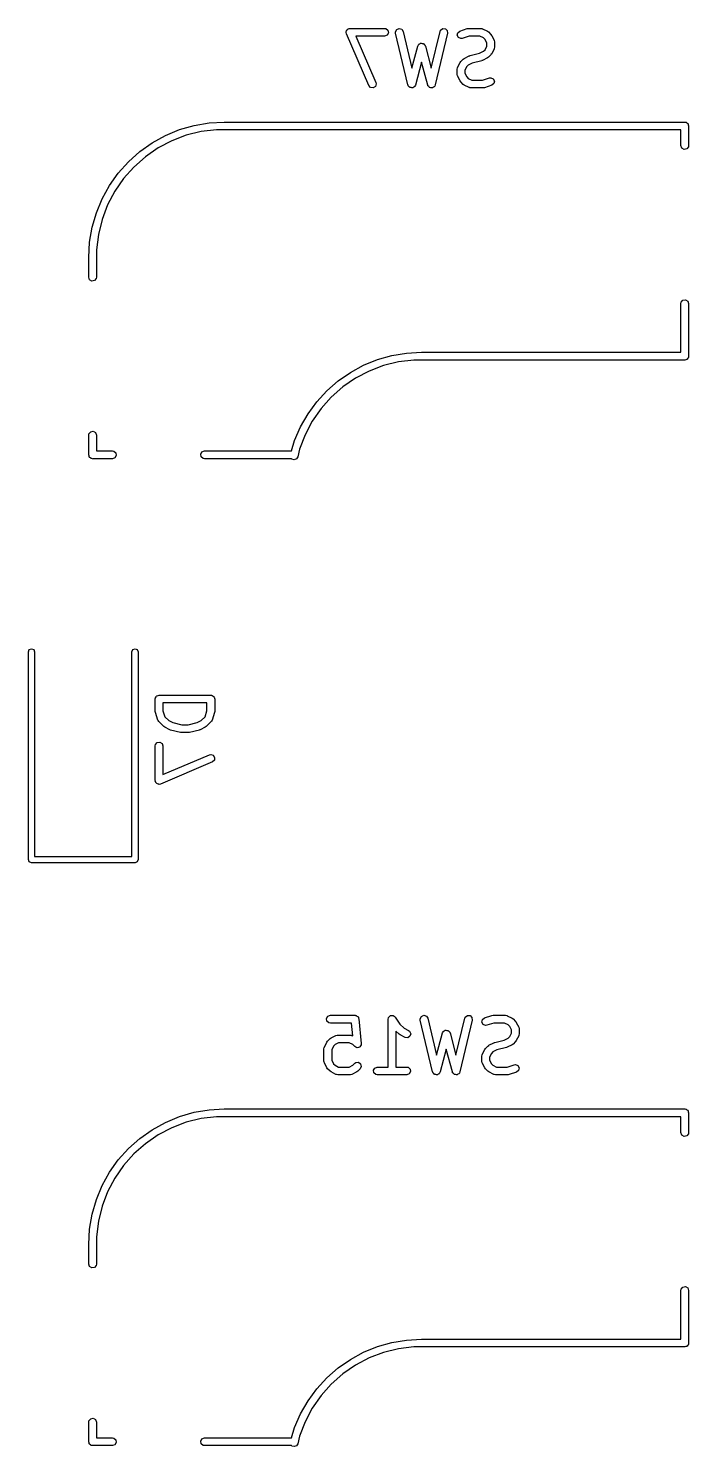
# Model space of a CAD drawing. Extents: x 32 to 254, y -135 to -26.
# Drawn here: x 155.52 to 168.27, y -53.03 to -25.66 of the extents above; entities that cross this region are included whole.
import ezdxf

# ---------------------------------------------------------------- set-up
doc = ezdxf.new("R2010")
doc.units = 0
doc.layers.add('BLACK', color=7, linetype='CONTINUOUS')

msp = doc.modelspace()

# ---------------------------------------------------------------- linework, layer by layer
at = {"layer": 'BLACK', "linetype": 'CONTINUOUS'}
for p, q in [((161.657, -25.7368), (161.659, -25.7283)), ((161.658, -25.7196), (161.666, -25.7044)), ((161.659, -25.7283), (161.658, -25.7196)), ((161.666, -25.7044), (161.671, -25.6877)), ((161.671, -25.6877), (161.679, -25.6828)), ((161.679, -25.6828), (161.683, -25.6752)), ((161.683, -25.6752), (161.7, -25.6692)), ((161.7, -25.6692), (161.714, -25.6596)), ((161.714, -25.6596), (161.723, -25.6606)), ((161.723, -25.6606), (161.732, -25.6576)), ((161.732, -25.6576), (162.398, -25.6576)), ((162.398, -25.6576), (162.424, -25.6621)), ((162.424, -25.6621), (162.463, -25.6951)), ((162.463, -25.6951), (162.472, -25.7456)), ((162.609, -25.724), (162.632, -25.6781)), ((162.611, -25.75), (162.609, -25.724)), ((162.632, -25.6781), (162.679, -25.6578)), ((162.679, -25.6578), (162.729, -25.6724)), ((162.729, -25.6724), (162.757, -25.7152)), ((162.757, -25.7152), (162.926, -26.4261)), ((163.299, -26.4261), (163.468, -25.7152)), ((163.468, -25.7152), (163.478, -25.6913)), ((163.478, -25.6913), (163.52, -25.6607)), ((163.52, -25.6607), (163.571, -25.6638)), ((163.571, -25.6638), (163.608, -25.699)), ((163.608, -25.699), (163.614, -25.75)), ((163.811, -25.741), (163.851, -25.7091)), ((163.851, -25.7091), (163.994, -25.6615)), ((163.994, -25.6615), (164.016, -25.6582)), ((164.016, -25.6582), (164.017, -25.6576)), ((164.017, -25.6576), (164.255, -25.6576)), ((164.255, -25.6576), (164.281, -25.6621)), ((164.281, -25.6621), (164.284, -25.665)), ((164.284, -25.665), (164.289, -25.6655)), ((164.289, -25.6655), (164.384, -25.7132)), ((164.384, -25.7132), (164.402, -25.7265)), ((164.402, -25.7265), (164.404, -25.7272)), ((164.404, -25.7272), (164.451, -25.7748)), ((161.663, -25.7622), (161.657, -25.7368)), ((162.091, -26.7622), (161.663, -25.7622)), ((162.398, -25.8076), (161.845, -25.8076)), ((161.845, -25.8076), (162.229, -26.7031)), ((162.446, -25.7901), (162.398, -25.8076)), ((162.472, -25.7456), (162.446, -25.7901)), ((162.849, -26.75), (162.611, -25.75)), ((162.926, -26.4261), (163.04, -25.999)), ((163.04, -25.999), (163.051, -25.9754)), ((163.051, -25.9754), (163.057, -25.9714)), ((163.057, -25.9714), (163.06, -25.9652)), ((163.06, -25.9652), (163.077, -25.9571)), ((163.077, -25.9571), (163.093, -25.9459)), ((163.093, -25.9459), (163.1, -25.9465)), ((163.1, -25.9465), (163.106, -25.9436)), ((163.106, -25.9436), (163.125, -25.9487)), ((163.125, -25.9487), (163.144, -25.9503)), ((163.144, -25.9503), (163.149, -25.9552)), ((163.149, -25.9552), (163.156, -25.9569)), ((163.156, -25.9569), (163.167, -25.9728)), ((163.167, -25.9728), (163.18, -25.9866)), ((163.18, -25.9866), (163.181, -25.9934)), ((163.181, -25.9934), (163.185, -25.999)), ((163.185, -25.999), (163.299, -26.4261)), ((163.614, -25.75), (163.376, -26.75)), ((163.8, -25.7912), (163.811, -25.741)), ((163.825, -25.8364), (163.8, -25.7912)), ((163.872, -25.8552), (163.825, -25.8364)), ((163.898, -25.8514), (163.872, -25.8552)), ((164.029, -25.8076), (163.898, -25.8514)), ((164.238, -25.8076), (164.029, -25.8076)), ((164.306, -25.8419), (164.238, -25.8076)), ((164.337, -25.8723), (164.306, -25.8419)), ((164.371, -25.9408), (164.337, -25.8723)), ((164.337, -26.0691), (164.371, -26.0006)), ((164.371, -26.0006), (164.371, -25.9408)), ((164.451, -25.7748), (164.464, -25.7932)), ((164.464, -25.7932), (164.465, -25.7943)), ((164.465, -25.7943), (164.513, -25.8896)), ((164.513, -25.8896), (164.52, -25.9145)), ((164.52, -25.9145), (164.519, -25.9189)), ((164.519, -25.9189), (164.521, -25.9231)), ((164.521, -25.9231), (164.521, -26.0183)), ((163.869, -26.2986), (163.917, -26.251)), ((163.917, -26.251), (163.935, -26.2382)), ((163.935, -26.2382), (163.936, -26.237)), ((163.936, -26.237), (164.031, -26.1893)), ((164.031, -26.1893), (164.044, -26.1857)), ((164.044, -26.1857), (164.047, -26.1837)), ((164.047, -26.1837), (164.229, -26.138)), ((164.229, -26.138), (164.306, -26.0996)), ((164.276, -26.2796), (164.274, -26.2816)), ((164.289, -26.2759), (164.276, -26.2796)), ((164.384, -26.2283), (164.289, -26.2759)), ((164.306, -26.0996), (164.337, -26.0691)), ((164.385, -26.2271), (164.384, -26.2283)), ((164.404, -26.2142), (164.385, -26.2271)), ((164.451, -26.1666), (164.404, -26.2142)), ((164.452, -26.1651), (164.451, -26.1666)), ((164.465, -26.1471), (164.452, -26.1651)), ((164.513, -26.0519), (164.465, -26.1471)), ((164.516, -26.044), (164.513, -26.0474)), ((164.513, -26.0474), (164.513, -26.0519)), ((164.521, -26.0183), (164.516, -26.044)), ((163.112, -26.3094), (162.994, -26.7519)), ((163.231, -26.7519), (163.112, -26.3094)), ((163.799, -26.4469), (163.804, -26.4213)), ((163.799, -26.5421), (163.799, -26.4469)), ((163.801, -26.5464), (163.799, -26.5421)), ((163.8, -26.5507), (163.801, -26.5464)), ((163.807, -26.5757), (163.8, -26.5507)), ((163.804, -26.4213), (163.807, -26.4178)), ((163.807, -26.4134), (163.855, -26.3181)), ((163.807, -26.4178), (163.807, -26.4134)), ((163.855, -26.3181), (163.868, -26.3001)), ((163.868, -26.3001), (163.869, -26.2986)), ((163.984, -26.3961), (163.949, -26.4646)), ((163.949, -26.4646), (163.949, -26.5244)), ((163.949, -26.5244), (163.984, -26.593)), ((164.014, -26.3657), (163.984, -26.3961)), ((164.091, -26.3272), (164.014, -26.3657)), ((164.274, -26.2816), (164.091, -26.3272)), ((162.126, -26.7996), (162.091, -26.7622)), ((162.177, -26.8056), (162.126, -26.7996)), ((162.22, -26.7775), (162.177, -26.8056)), ((162.235, -26.7284), (162.22, -26.7775)), ((162.229, -26.7031), (162.235, -26.7284)), ((162.853, -26.7566), (162.849, -26.75)), ((162.854, -26.7644), (162.853, -26.7566)), ((162.867, -26.7774), (162.854, -26.7644)), ((162.877, -26.7928), (162.867, -26.7774)), ((162.885, -26.7951), (162.877, -26.7928)), ((162.89, -26.8006), (162.885, -26.7951)), ((162.909, -26.8022), (162.89, -26.8006)), ((162.926, -26.8075), (162.909, -26.8022)), ((162.934, -26.8044), (162.926, -26.8075)), ((162.942, -26.805), (162.934, -26.8044)), ((162.957, -26.7944), (162.942, -26.805)), ((162.974, -26.7871), (162.957, -26.7944)), ((162.977, -26.7801), (162.974, -26.7871)), ((162.984, -26.7756), (162.977, -26.7801)), ((162.994, -26.7519), (162.984, -26.7756)), ((163.235, -26.7584), (163.231, -26.7519)), ((163.236, -26.7662), (163.235, -26.7584)), ((163.249, -26.7789), (163.236, -26.7662)), ((163.26, -26.794), (163.249, -26.7789)), ((163.267, -26.796), (163.26, -26.794)), ((163.273, -26.8015), (163.267, -26.796)), ((163.292, -26.8025), (163.273, -26.8015)), ((163.309, -26.8073), (163.292, -26.8025)), ((163.317, -26.804), (163.309, -26.8073)), ((163.324, -26.8045), (163.317, -26.804)), ((163.339, -26.7935), (163.324, -26.8045)), ((163.356, -26.7857), (163.339, -26.7935)), ((163.359, -26.7786), (163.356, -26.7857)), ((163.366, -26.7739), (163.359, -26.7786)), ((163.376, -26.75), (163.366, -26.7739)), ((163.855, -26.6709), (163.807, -26.5757)), ((163.856, -26.672), (163.855, -26.6709)), ((163.869, -26.6904), (163.856, -26.672)), ((163.917, -26.738), (163.869, -26.6904)), ((163.918, -26.7387), (163.917, -26.738)), ((163.936, -26.7521), (163.918, -26.7387)), ((164.031, -26.7997), (163.936, -26.7521)), ((163.984, -26.593), (164.014, -26.6234)), ((164.014, -26.6234), (164.083, -26.6576)), ((164.036, -26.8002), (164.031, -26.7997)), ((164.039, -26.8031), (164.036, -26.8002)), ((164.065, -26.8076), (164.039, -26.8031)), ((164.303, -26.8076), (164.065, -26.8076)), ((164.083, -26.6576), (164.291, -26.6576)), ((164.291, -26.6576), (164.422, -26.6138)), ((164.305, -26.8071), (164.303, -26.8076)), ((164.327, -26.8038), (164.305, -26.8071)), ((164.47, -26.7562), (164.327, -26.8038)), ((164.422, -26.6138), (164.448, -26.61)), ((164.448, -26.61), (164.496, -26.6289)), ((164.51, -26.7243), (164.47, -26.7562)), ((164.496, -26.6289), (164.52, -26.674)), ((164.52, -26.674), (164.51, -26.7243)), ((158.168, -27.724), (158.439, -27.6117)), ((158.439, -27.6117), (158.721, -27.5306)), ((158.721, -27.5306), (159.01, -27.4814)), ((159.153, -27.615), (158.857, -27.6509)), ((159.01, -27.4814), (159.302, -27.465)), ((159.302, -27.615), (159.153, -27.615)), ((159.302, -27.465), (168.192, -27.465)), ((168.117, -27.615), (159.302, -27.615)), ((168.117, -27.921), (168.117, -27.615)), ((168.192, -27.465), (168.202, -27.4667)), ((168.202, -27.4667), (168.206, -27.4661)), ((168.206, -27.4661), (168.208, -27.4678)), ((168.208, -27.4678), (168.218, -27.4695)), ((168.218, -27.4695), (168.233, -27.482)), ((168.233, -27.482), (168.25, -27.4918)), ((168.25, -27.4918), (168.252, -27.4981)), ((168.252, -27.4981), (168.257, -27.5025)), ((168.257, -27.5025), (168.261, -27.5217)), ((168.261, -27.5217), (168.267, -27.54)), ((168.267, -27.54), (168.267, -27.921)), ((157.672, -28.0355), (157.911, -27.8658)), ((157.911, -27.8658), (158.168, -27.724)), ((158.289, -27.8281), (158.025, -27.9666)), ((158.568, -27.7223), (158.289, -27.8281)), ((158.857, -27.6509), (158.568, -27.7223)), ((168.135, -27.9692), (168.117, -27.921)), ((168.267, -27.921), (168.263, -27.9467)), ((157.453, -28.2309), (157.672, -28.0355)), ((157.78, -28.136), (157.556, -28.3338)), ((158.025, -27.9666), (157.78, -28.136)), ((168.179, -27.9949), (168.135, -27.9692)), ((168.23, -27.986), (168.179, -27.9949)), ((168.263, -27.9467), (168.23, -27.986)), ((157.088, -28.6887), (157.258, -28.4496)), ((157.258, -28.4496), (157.453, -28.2309)), ((157.556, -28.3338), (157.359, -28.557)), ((156.946, -28.9454), (157.088, -28.6887)), ((157.359, -28.557), (157.189, -28.8024)), ((156.834, -29.2163), (156.946, -28.9454)), ((157.189, -28.8024), (157.051, -29.0665)), ((156.753, -29.4981), (156.834, -29.2163)), ((157.051, -29.0665), (156.945, -29.3453)), ((156.704, -29.7872), (156.753, -29.4981)), ((156.945, -29.3453), (156.873, -29.6349)), ((156.688, -30.08), (156.704, -29.7872)), ((156.873, -29.6349), (156.838, -29.9309)), ((156.688, -30.461), (156.688, -30.08)), ((156.838, -29.9309), (156.838, -30.08)), ((156.838, -30.08), (156.838, -30.461)), ((156.705, -30.5092), (156.688, -30.461)), ((156.749, -30.5349), (156.705, -30.5092)), ((156.8, -30.526), (156.749, -30.5349)), ((156.833, -30.4867), (156.8, -30.526)), ((156.838, -30.461), (156.833, -30.4867)), ((168.122, -30.9433), (168.155, -30.904)), ((168.155, -30.904), (168.206, -30.8951)), ((168.206, -30.8951), (168.25, -30.9208)), ((168.25, -30.9208), (168.267, -30.969)), ((168.117, -30.969), (168.122, -30.9433)), ((168.117, -31.91), (168.117, -30.969)), ((168.267, -30.969), (168.267, -31.985)), ((162.262, -32.0523), (162.539, -31.9736)), ((162.539, -31.9736), (162.824, -31.9259)), ((162.824, -31.9259), (163.112, -31.91)), ((163.112, -31.91), (163.112, -31.91)), ((163.112, -31.91), (168.117, -31.91)), ((168.25, -32.0256), (168.241, -32.0425)), ((168.263, -32.0107), (168.25, -32.0256)), ((168.265, -32.0009), (168.263, -32.0107)), ((168.266, -31.998), (168.265, -32.0009)), ((168.267, -31.985), (168.266, -31.9947)), ((168.266, -31.9947), (168.266, -31.998)), ((161.503, -32.4638), (161.74, -32.299)), ((161.74, -32.299), (161.994, -32.1612)), ((162.101, -32.272), (161.838, -32.4099)), ((161.994, -32.1612), (162.262, -32.0523)), ((162.38, -32.1668), (162.101, -32.272)), ((162.668, -32.0957), (162.38, -32.1668)), ((162.964, -32.06), (162.668, -32.0957)), ((163.112, -32.06), (162.964, -32.06)), ((168.192, -32.06), (163.112, -32.06)), ((163.112, -32.06), (163.112, -32.06)), ((168.211, -32.0533), (168.192, -32.06)), ((168.23, -32.05), (168.211, -32.0533)), ((168.234, -32.0448), (168.23, -32.05)), ((168.241, -32.0425), (168.234, -32.0448)), ((161.286, -32.6539), (161.503, -32.4638)), ((161.838, -32.4099), (161.593, -32.5785)), ((161.091, -32.8667), (161.286, -32.6539)), ((161.37, -32.7754), (161.172, -32.9976)), ((161.593, -32.5785), (161.37, -32.7754)), ((160.776, -33.3502), (160.92, -33.0997)), ((160.92, -33.0997), (161.091, -32.8667)), ((161.172, -32.9976), (161.002, -33.242)), ((160.661, -33.6149), (160.776, -33.3502)), ((161.002, -33.242), (160.863, -33.505)), ((156.688, -33.509), (156.692, -33.4833)), ((156.688, -33.89), (156.688, -33.509)), ((156.692, -33.4833), (156.725, -33.444)), ((156.725, -33.444), (156.776, -33.4351)), ((156.776, -33.4351), (156.82, -33.4608)), ((156.82, -33.4608), (156.838, -33.509)), ((156.838, -33.509), (156.838, -33.815)), ((160.599, -33.815), (160.661, -33.6149)), ((160.863, -33.505), (160.757, -33.7829)), ((156.694, -33.9083), (156.688, -33.89)), ((156.698, -33.9275), (156.694, -33.9083)), ((156.703, -33.9318), (156.698, -33.9275)), ((156.705, -33.9382), (156.703, -33.9318)), ((156.722, -33.948), (156.705, -33.9382)), ((156.838, -33.815), (157.143, -33.815)), ((157.143, -33.815), (157.169, -33.8195)), ((157.169, -33.8195), (157.208, -33.8525)), ((157.217, -33.903), (157.192, -33.9475)), ((157.208, -33.8525), (157.217, -33.903)), ((158.848, -33.877), (158.873, -33.8325)), ((158.857, -33.9275), (158.848, -33.877)), ((158.896, -33.9605), (158.857, -33.9275)), ((158.873, -33.8325), (158.921, -33.815)), ((158.921, -33.815), (160.599, -33.815)), ((160.721, -33.9271), (160.697, -33.9664)), ((160.757, -33.7829), (160.721, -33.9271)), ((160.721, -33.9271), (160.721, -33.9271)), ((156.737, -33.9605), (156.722, -33.948)), ((156.747, -33.9622), (156.737, -33.9605)), ((156.749, -33.9639), (156.747, -33.9622)), ((156.753, -33.9633), (156.749, -33.9639)), ((156.762, -33.965), (156.753, -33.9633)), ((157.143, -33.965), (156.762, -33.965)), ((157.192, -33.9475), (157.143, -33.965)), ((158.921, -33.965), (158.896, -33.9605)), ((160.602, -33.965), (158.921, -33.965)), ((160.609, -33.9725), (160.602, -33.965)), ((160.654, -33.9838), (160.609, -33.9725)), ((160.697, -33.9664), (160.654, -33.9838)), ((155.522, -37.6925), (155.54, -37.6501)), ((155.522, -41.7025), (155.522, -37.6925)), ((155.54, -37.6501), (155.582, -37.6325)), ((155.582, -37.6325), (155.625, -37.6501)), ((155.625, -37.6501), (155.642, -37.6925)), ((155.642, -37.6925), (155.642, -41.6425)), ((157.522, -37.6925), (157.54, -37.6501)), ((157.522, -41.6425), (157.522, -37.6925)), ((157.54, -37.6501), (157.582, -37.6325)), ((157.582, -37.6325), (157.625, -37.6501)), ((157.625, -37.6501), (157.642, -37.6925)), ((157.642, -37.6925), (157.642, -41.7025)), ((157.97, -38.6044), (157.972, -38.5947)), ((157.971, -38.5914), (157.973, -38.5885)), ((157.972, -38.5947), (157.971, -38.5914)), ((157.973, -38.5885), (157.975, -38.5788)), ((157.975, -38.5788), (157.987, -38.5638)), ((157.987, -38.5638), (157.997, -38.547)), ((157.997, -38.547), (158.003, -38.5446)), ((158.003, -38.5446), (158.008, -38.5395)), ((158.008, -38.5395), (158.027, -38.5361)), ((158.027, -38.5361), (158.045, -38.5294)), ((158.045, -38.5294), (159.045, -38.5294)), ((159.045, -38.5294), (159.055, -38.5311)), ((159.055, -38.5311), (159.058, -38.5305)), ((159.058, -38.5305), (159.061, -38.5322)), ((159.061, -38.5322), (159.071, -38.5339)), ((159.071, -38.5339), (159.086, -38.5465)), ((159.086, -38.5465), (159.103, -38.5562)), ((159.103, -38.5562), (159.105, -38.5626)), ((159.105, -38.5626), (159.11, -38.5669)), ((159.11, -38.5669), (159.113, -38.5861)), ((159.113, -38.5861), (159.12, -38.6044)), ((157.97, -38.8425), (157.97, -38.6044)), ((157.971, -38.844), (157.97, -38.8425)), ((157.974, -38.8662), (157.971, -38.844)), ((158.022, -39.0091), (157.974, -38.8662)), ((158.97, -38.6794), (158.12, -38.6794)), ((158.12, -38.6794), (158.12, -38.8303)), ((158.12, -38.8303), (158.158, -38.9448)), ((158.932, -38.9448), (158.97, -38.8303)), ((158.97, -38.8303), (158.97, -38.6794)), ((159.116, -38.8662), (159.069, -39.0091)), ((159.12, -38.8425), (159.116, -38.8646)), ((159.116, -38.8646), (159.116, -38.8662)), ((159.12, -38.6044), (159.12, -38.8425)), ((158.024, -39.0126), (158.022, -39.0091)), ((158.025, -39.0171), (158.024, -39.0126)), ((158.04, -39.0384), (158.025, -39.0171)), ((158.135, -39.1336), (158.04, -39.0384)), ((158.136, -39.1343), (158.135, -39.1336)), ((158.154, -39.1477), (158.136, -39.1343)), ((158.25, -39.1953), (158.154, -39.1477)), ((158.158, -38.9448), (158.232, -39.019)), ((158.232, -39.019), (158.309, -39.0574)), ((158.309, -39.0574), (158.483, -39.1008)), ((158.483, -39.1008), (158.607, -39.1008)), ((158.607, -39.1008), (158.781, -39.0574)), ((158.781, -39.0574), (158.858, -39.019)), ((158.936, -39.1477), (158.841, -39.1953)), ((158.858, -39.019), (158.932, -38.9448)), ((158.937, -39.1465), (158.936, -39.1477)), ((158.955, -39.1336), (158.937, -39.1465)), ((159.051, -39.0384), (158.955, -39.1336)), ((159.052, -39.0343), (159.051, -39.0384)), ((159.056, -39.032), (159.052, -39.0343)), ((159.069, -39.0091), (159.056, -39.032)), ((158.253, -39.1957), (158.25, -39.1953)), ((158.265, -39.201), (158.253, -39.1957)), ((158.456, -39.2486), (158.265, -39.201)), ((158.459, -39.2482), (158.456, -39.2486)), ((158.474, -39.2508), (158.459, -39.2482)), ((158.617, -39.2508), (158.474, -39.2508)), ((158.62, -39.2496), (158.617, -39.2508)), ((158.635, -39.2486), (158.62, -39.2496)), ((158.825, -39.201), (158.635, -39.2486)), ((158.828, -39.199), (158.825, -39.201)), ((158.841, -39.1953), (158.828, -39.199)), ((157.97, -39.5092), (157.975, -39.4835)), ((157.97, -40.1758), (157.97, -39.5092)), ((157.975, -39.4835), (158.008, -39.4442)), ((158.008, -39.4442), (158.058, -39.4353)), ((158.058, -39.4353), (158.103, -39.461)), ((158.103, -39.461), (158.12, -39.5092)), ((158.12, -39.5092), (158.12, -40.0621)), ((158.12, -40.0621), (159.016, -39.6783)), ((159.016, -39.6783), (159.041, -39.6724)), ((159.041, -39.6724), (159.09, -39.6872)), ((159.09, -39.6872), (159.118, -39.7301)), ((159.075, -39.8162), (158.075, -40.2448)), ((159.112, -39.7811), (159.075, -39.8162)), ((159.118, -39.7301), (159.112, -39.7811)), ((157.973, -40.1842), (157.97, -40.1758)), ((157.972, -40.193), (157.973, -40.1842)), ((157.982, -40.2076), (157.972, -40.193)), ((157.988, -40.224), (157.982, -40.2076)), ((157.995, -40.2285), (157.988, -40.224)), ((158, -40.2359), (157.995, -40.2285)), ((158.017, -40.2409), (158, -40.2359)), ((158.032, -40.2497), (158.017, -40.2409)), ((158.041, -40.2482), (158.032, -40.2497)), ((158.049, -40.2507), (158.041, -40.2482)), ((158.075, -40.2448), (158.049, -40.2507)), ((155.54, -41.7449), (155.522, -41.7025)), ((155.582, -41.7625), (155.54, -41.7449)), ((157.582, -41.7625), (155.582, -41.7625)), ((155.642, -41.6425), (157.522, -41.6425)), ((157.625, -41.7449), (157.582, -41.7625)), ((157.642, -41.7025), (157.625, -41.7449)), ((161.277, -44.7696), (161.302, -44.7252)), ((161.286, -44.8201), (161.277, -44.7696)), ((161.325, -44.8531), (161.286, -44.8201)), ((161.302, -44.7252), (161.351, -44.7076)), ((161.351, -44.8576), (161.325, -44.8531)), ((161.351, -44.7076), (161.827, -44.7076)), ((161.759, -44.8576), (161.351, -44.8576)), ((161.784, -45.1058), (161.759, -44.8576)), ((161.827, -44.7076), (161.831, -44.7083)), ((161.831, -44.7083), (161.832, -44.7078)), ((161.832, -44.7078), (161.835, -44.7091)), ((161.835, -44.7091), (161.852, -44.7121)), ((161.852, -44.7121), (161.865, -44.7224)), ((161.865, -44.7224), (161.879, -44.7289)), ((161.879, -44.7289), (161.884, -44.7384)), ((161.884, -44.7384), (161.892, -44.7451)), ((161.892, -44.7451), (161.895, -44.7608)), ((161.895, -44.7608), (161.901, -44.7752)), ((161.901, -44.7752), (161.949, -45.2513)), ((162.466, -44.7826), (162.471, -44.757)), ((162.466, -45.7076), (162.466, -44.7826)), ((162.471, -44.757), (162.473, -44.7537)), ((162.473, -44.7537), (162.474, -44.7494)), ((162.474, -44.7494), (162.49, -44.7343)), ((162.49, -44.7343), (162.504, -44.7177)), ((162.504, -44.7177), (162.508, -44.7169)), ((162.508, -44.7169), (162.511, -44.7139)), ((162.511, -44.7139), (162.533, -44.7125)), ((162.533, -44.7125), (162.554, -44.7088)), ((162.554, -44.7088), (162.558, -44.7109)), ((162.558, -44.7109), (162.562, -44.7106)), ((162.562, -44.7106), (162.58, -44.7235)), ((162.58, -44.7235), (162.599, -44.7344)), ((162.599, -44.7344), (162.6, -44.7385)), ((162.6, -44.7385), (162.603, -44.741)), ((162.603, -44.741), (162.695, -44.8777)), ((162.695, -44.8777), (162.776, -44.9591)), ((163.086, -44.774), (163.109, -44.7281)), ((163.087, -44.8), (163.086, -44.774)), ((163.325, -45.8), (163.087, -44.8)), ((163.109, -44.7281), (163.156, -44.7077)), ((163.156, -44.7077), (163.205, -44.7224)), ((163.205, -44.7224), (163.233, -44.7652)), ((163.233, -44.7652), (163.402, -45.4761)), ((163.775, -45.4761), (163.944, -44.7652)), ((164.09, -44.8), (163.852, -45.8)), ((163.944, -44.7652), (163.955, -44.7413)), ((163.955, -44.7413), (163.996, -44.7107)), ((163.996, -44.7107), (164.047, -44.7138)), ((164.047, -44.7138), (164.084, -44.749)), ((164.084, -44.749), (164.09, -44.8)), ((164.276, -44.8412), (164.287, -44.791)), ((164.301, -44.8864), (164.276, -44.8412)), ((164.287, -44.791), (164.327, -44.7591)), ((164.349, -44.9052), (164.301, -44.8864)), ((164.327, -44.7591), (164.47, -44.7115)), ((164.506, -44.8576), (164.374, -44.9014)), ((164.47, -44.7115), (164.492, -44.7082)), ((164.492, -44.7082), (164.493, -44.7076)), ((164.493, -44.7076), (164.732, -44.7076)), ((164.714, -44.8576), (164.506, -44.8576)), ((164.782, -44.8919), (164.714, -44.8576)), ((164.732, -44.7076), (164.757, -44.7121)), ((164.757, -44.7121), (164.761, -44.715)), ((164.761, -44.715), (164.765, -44.7155)), ((164.765, -44.7155), (164.86, -44.7632)), ((164.813, -44.9223), (164.782, -44.8919)), ((164.86, -44.7632), (164.878, -44.7765)), ((164.878, -44.7765), (164.88, -44.7772)), ((164.88, -44.7772), (164.927, -44.8248)), ((164.927, -44.8248), (164.94, -44.8432)), ((164.94, -44.8432), (164.941, -44.8443)), ((164.941, -44.8443), (164.989, -44.9396)), ((161.298, -45.2058), (161.345, -45.1582)), ((161.345, -45.1582), (161.364, -45.1453)), ((161.364, -45.1453), (161.365, -45.1441)), ((161.365, -45.1441), (161.46, -45.0965)), ((161.46, -45.0965), (161.485, -45.0891)), ((161.485, -45.0891), (161.489, -45.0901)), ((161.489, -45.0901), (161.493, -45.0886)), ((161.493, -45.0886), (161.732, -45.0886)), ((161.732, -45.0886), (161.757, -45.0931)), ((161.757, -45.0931), (161.761, -45.096)), ((161.761, -45.096), (161.765, -45.0965)), ((161.765, -45.0965), (161.784, -45.1058)), ((162.679, -45.0737), (162.616, -45.0113)), ((162.616, -45.0113), (162.616, -45.7076)), ((162.68, -45.0744), (162.679, -45.0737)), ((162.698, -45.0878), (162.68, -45.0744)), ((162.793, -45.1354), (162.698, -45.0878)), ((162.776, -44.9591), (162.86, -45.0013)), ((162.844, -45.1413), (162.793, -45.1354)), ((162.887, -45.113), (162.844, -45.1413)), ((162.86, -45.0013), (162.881, -45.0168)), ((162.881, -45.0168), (162.902, -45.0638)), ((162.902, -45.0638), (162.887, -45.113)), ((163.402, -45.4761), (163.516, -45.049)), ((163.516, -45.049), (163.527, -45.0254)), ((163.527, -45.0254), (163.533, -45.0214)), ((163.533, -45.0214), (163.536, -45.0152)), ((163.536, -45.0152), (163.553, -45.0071)), ((163.553, -45.0071), (163.569, -44.9959)), ((163.569, -44.9959), (163.576, -44.9965)), ((163.576, -44.9965), (163.582, -44.9936)), ((163.582, -44.9936), (163.601, -44.9987)), ((163.601, -44.9987), (163.62, -45.0003)), ((163.62, -45.0003), (163.625, -45.0052)), ((163.625, -45.0052), (163.632, -45.0069)), ((163.632, -45.0069), (163.643, -45.0228)), ((163.643, -45.0228), (163.657, -45.0366)), ((163.657, -45.0366), (163.657, -45.0434)), ((163.657, -45.0434), (163.661, -45.049)), ((163.661, -45.049), (163.775, -45.4761)), ((164.374, -44.9014), (164.349, -44.9052)), ((164.705, -45.188), (164.782, -45.1496)), ((164.782, -45.1496), (164.813, -45.1191)), ((164.847, -44.9908), (164.813, -44.9223)), ((164.813, -45.1191), (164.847, -45.0506)), ((164.847, -45.0506), (164.847, -44.9908)), ((164.989, -45.1019), (164.941, -45.1971)), ((164.989, -44.9396), (164.997, -44.9645)), ((164.99, -45.0974), (164.989, -45.1019)), ((164.992, -45.094), (164.99, -45.0974)), ((164.997, -45.0683), (164.992, -45.094)), ((164.997, -44.9645), (164.995, -44.9689)), ((164.995, -44.9689), (164.997, -44.9731)), ((164.997, -44.9731), (164.997, -45.0683)), ((161.228, -45.354), (161.232, -45.3284)), ((161.228, -45.5921), (161.228, -45.354)), ((161.232, -45.3284), (161.235, -45.325)), ((161.235, -45.325), (161.236, -45.3205)), ((161.236, -45.3205), (161.284, -45.2253)), ((161.284, -45.2253), (161.297, -45.2073)), ((161.297, -45.2073), (161.298, -45.2058)), ((161.412, -45.3032), (161.378, -45.3718)), ((161.378, -45.3718), (161.378, -45.5744)), ((161.443, -45.2728), (161.412, -45.3032)), ((161.511, -45.2386), (161.443, -45.2728)), ((161.714, -45.2386), (161.511, -45.2386)), ((161.782, -45.2728), (161.714, -45.2386)), ((161.821, -45.3118), (161.782, -45.2728)), ((161.822, -45.312), (161.821, -45.3118)), ((161.822, -45.3125), (161.822, -45.312)), ((161.845, -45.3229), (161.822, -45.3125)), ((161.868, -45.3335), (161.845, -45.3229)), ((161.869, -45.3336), (161.868, -45.3334)), ((161.868, -45.3334), (161.868, -45.3335)), ((161.893, -45.3268), (161.869, -45.3336)), ((161.917, -45.3202), (161.893, -45.3268)), ((161.918, -45.3198), (161.917, -45.3202)), ((161.932, -45.2988), (161.918, -45.3197)), ((161.918, -45.3197), (161.918, -45.3198)), ((161.947, -45.2782), (161.932, -45.2988)), ((161.949, -45.2513), (161.947, -45.2773)), ((161.947, -45.2773), (161.947, -45.2777)), ((161.947, -45.2777), (161.947, -45.2782)), ((163.589, -45.3594), (163.471, -45.8019)), ((163.707, -45.8019), (163.589, -45.3594)), ((164.284, -45.4634), (164.331, -45.3681)), ((164.331, -45.3681), (164.344, -45.3501)), ((164.344, -45.3501), (164.345, -45.3486)), ((164.345, -45.3486), (164.393, -45.301)), ((164.393, -45.301), (164.411, -45.2882)), ((164.411, -45.2882), (164.412, -45.287)), ((164.412, -45.287), (164.508, -45.2393)), ((164.49, -45.4157), (164.46, -45.4461)), ((164.567, -45.3772), (164.49, -45.4157)), ((164.508, -45.2393), (164.52, -45.2357)), ((164.52, -45.2357), (164.523, -45.2337)), ((164.523, -45.2337), (164.705, -45.188)), ((164.75, -45.3316), (164.567, -45.3772)), ((164.753, -45.3296), (164.75, -45.3316)), ((164.765, -45.3259), (164.753, -45.3296)), ((164.86, -45.2783), (164.765, -45.3259)), ((164.861, -45.2771), (164.86, -45.2783)), ((164.88, -45.2642), (164.861, -45.2771)), ((164.927, -45.2166), (164.88, -45.2642)), ((164.928, -45.2151), (164.927, -45.2166)), ((164.941, -45.1971), (164.928, -45.2151)), ((161.23, -45.5964), (161.228, -45.5921)), ((161.228, -45.6007), (161.23, -45.5964)), ((161.236, -45.6257), (161.228, -45.6007)), ((161.284, -45.7209), (161.236, -45.6257)), ((161.378, -45.5744), (161.412, -45.643)), ((161.412, -45.643), (161.443, -45.6734)), ((161.443, -45.6734), (161.511, -45.7076)), ((161.511, -45.7076), (161.714, -45.7076)), ((161.714, -45.7076), (161.782, -45.6734)), ((161.782, -45.6734), (161.821, -45.6343)), ((161.821, -45.6343), (161.843, -45.6194)), ((161.843, -45.6194), (161.894, -45.6149)), ((161.894, -45.6149), (161.936, -45.6444)), ((161.949, -45.6939), (161.927, -45.7404)), ((161.936, -45.6444), (161.949, -45.6939)), ((162.207, -45.7252), (162.255, -45.7076)), ((162.255, -45.7076), (162.466, -45.7076)), ((162.616, -45.7076), (162.827, -45.7076)), ((162.827, -45.7076), (162.852, -45.7121)), ((162.852, -45.7121), (162.892, -45.7451)), ((164.276, -45.4969), (164.28, -45.4713)), ((164.276, -45.5921), (164.276, -45.4969)), ((164.277, -45.5964), (164.276, -45.5921)), ((164.276, -45.6007), (164.277, -45.5964)), ((164.284, -45.6257), (164.276, -45.6007)), ((164.28, -45.4713), (164.283, -45.4678)), ((164.283, -45.4678), (164.284, -45.4634)), ((164.331, -45.7209), (164.284, -45.6257)), ((164.46, -45.4461), (164.426, -45.5146)), ((164.426, -45.5146), (164.426, -45.5744)), ((164.426, -45.5744), (164.46, -45.643)), ((164.46, -45.643), (164.49, -45.6734)), ((164.49, -45.6734), (164.559, -45.7076)), ((164.559, -45.7076), (164.767, -45.7076)), ((164.767, -45.7076), (164.898, -45.6638)), ((164.898, -45.6638), (164.924, -45.66)), ((164.924, -45.66), (164.972, -45.6789)), ((164.972, -45.6789), (164.996, -45.724)), ((161.285, -45.722), (161.284, -45.7209)), ((161.298, -45.7404), (161.285, -45.722)), ((161.345, -45.788), (161.298, -45.7404)), ((161.347, -45.7887), (161.345, -45.788)), ((161.365, -45.8021), (161.347, -45.7887)), ((161.46, -45.8497), (161.365, -45.8021)), ((161.464, -45.8502), (161.46, -45.8497)), ((161.468, -45.8531), (161.464, -45.8502)), ((161.493, -45.8576), (161.468, -45.8531)), ((161.732, -45.8576), (161.493, -45.8576)), ((161.736, -45.8561), (161.732, -45.8576)), ((161.74, -45.8571), (161.736, -45.8561)), ((161.765, -45.8497), (161.74, -45.8571)), ((161.86, -45.8021), (161.765, -45.8497)), ((161.861, -45.8009), (161.86, -45.8021)), ((161.88, -45.788), (161.861, -45.8009)), ((161.927, -45.7404), (161.88, -45.788)), ((162.181, -45.7696), (162.207, -45.7252)), ((162.19, -45.8201), (162.181, -45.7696)), ((162.23, -45.8531), (162.19, -45.8201)), ((162.255, -45.8576), (162.23, -45.8531)), ((162.827, -45.8576), (162.255, -45.8576)), ((162.875, -45.8401), (162.827, -45.8576)), ((162.901, -45.7956), (162.875, -45.8401)), ((162.892, -45.7451), (162.901, -45.7956)), ((163.33, -45.8066), (163.325, -45.8)), ((163.33, -45.8144), (163.33, -45.8066)), ((163.343, -45.8274), (163.33, -45.8144)), ((163.353, -45.8428), (163.343, -45.8274)), ((163.361, -45.8451), (163.353, -45.8428)), ((163.367, -45.8506), (163.361, -45.8451)), ((163.385, -45.8522), (163.367, -45.8506)), ((163.403, -45.8575), (163.385, -45.8522)), ((163.41, -45.8544), (163.403, -45.8575)), ((163.418, -45.855), (163.41, -45.8544)), ((163.433, -45.8444), (163.418, -45.855)), ((163.45, -45.8371), (163.433, -45.8444)), ((163.453, -45.8301), (163.45, -45.8371)), ((163.46, -45.8256), (163.453, -45.8301)), ((163.471, -45.8019), (163.46, -45.8256)), ((163.711, -45.8084), (163.707, -45.8019)), ((163.712, -45.8162), (163.711, -45.8084)), ((163.726, -45.8289), (163.712, -45.8162)), ((163.736, -45.844), (163.726, -45.8289)), ((163.744, -45.846), (163.736, -45.844)), ((163.749, -45.8515), (163.744, -45.846)), ((163.768, -45.8525), (163.749, -45.8515)), ((163.786, -45.8573), (163.768, -45.8525)), ((163.793, -45.854), (163.786, -45.8573)), ((163.801, -45.8545), (163.793, -45.854)), ((163.815, -45.8435), (163.801, -45.8545)), ((163.832, -45.8357), (163.815, -45.8435)), ((163.835, -45.8286), (163.832, -45.8357)), ((163.842, -45.8239), (163.835, -45.8286)), ((163.852, -45.8), (163.842, -45.8239)), ((164.332, -45.722), (164.331, -45.7209)), ((164.345, -45.7404), (164.332, -45.722)), ((164.393, -45.788), (164.345, -45.7404)), ((164.394, -45.7887), (164.393, -45.788)), ((164.412, -45.8021), (164.394, -45.7887)), ((164.508, -45.8497), (164.412, -45.8021)), ((164.512, -45.8502), (164.508, -45.8497)), ((164.515, -45.8531), (164.512, -45.8502)), ((164.541, -45.8576), (164.515, -45.8531)), ((164.779, -45.8576), (164.541, -45.8576)), ((164.781, -45.8571), (164.779, -45.8576)), ((164.803, -45.8538), (164.781, -45.8571)), ((164.946, -45.8062), (164.803, -45.8538)), ((164.986, -45.7743), (164.946, -45.8062)), ((164.996, -45.724), (164.986, -45.7743)), ((158.721, -46.5806), (159.01, -46.5314)), ((159.01, -46.5314), (159.302, -46.515)), ((159.302, -46.515), (168.192, -46.515)), ((168.192, -46.515), (168.202, -46.5167)), ((168.202, -46.5167), (168.206, -46.5161)), ((168.206, -46.5161), (168.208, -46.5178)), ((168.208, -46.5178), (168.218, -46.5195)), ((168.218, -46.5195), (168.233, -46.532)), ((168.233, -46.532), (168.25, -46.5418)), ((157.911, -46.9158), (158.168, -46.774)), ((158.168, -46.774), (158.439, -46.6617)), ((158.568, -46.7723), (158.289, -46.8781)), ((158.439, -46.6617), (158.721, -46.5806)), ((158.857, -46.7009), (158.568, -46.7723)), ((159.153, -46.665), (158.857, -46.7009)), ((159.302, -46.665), (159.153, -46.665)), ((168.117, -46.665), (159.302, -46.665)), ((168.117, -46.971), (168.117, -46.665)), ((168.25, -46.5418), (168.252, -46.5481)), ((168.252, -46.5481), (168.257, -46.5525)), ((168.257, -46.5525), (168.261, -46.5717)), ((168.261, -46.5717), (168.267, -46.59)), ((168.267, -46.59), (168.267, -46.971)), ((157.453, -47.2809), (157.672, -47.0855)), ((157.672, -47.0855), (157.911, -46.9158)), ((158.025, -47.0166), (157.78, -47.186)), ((158.289, -46.8781), (158.025, -47.0166)), ((168.135, -47.0192), (168.117, -46.971)), ((168.179, -47.0449), (168.135, -47.0192)), ((168.23, -47.036), (168.179, -47.0449)), ((168.263, -46.9967), (168.23, -47.036)), ((168.267, -46.971), (168.263, -46.9967)), ((157.258, -47.4996), (157.453, -47.2809)), ((157.78, -47.186), (157.556, -47.3838)), ((157.088, -47.7387), (157.258, -47.4996)), ((157.359, -47.607), (157.189, -47.8524)), ((157.556, -47.3838), (157.359, -47.607)), ((156.946, -47.9954), (157.088, -47.7387)), ((157.189, -47.8524), (157.051, -48.1165)), ((156.834, -48.2663), (156.946, -47.9954)), ((157.051, -48.1165), (156.945, -48.3953)), ((156.753, -48.5481), (156.834, -48.2663)), ((156.945, -48.3953), (156.873, -48.6849)), ((156.704, -48.8372), (156.753, -48.5481)), ((156.873, -48.6849), (156.838, -48.9809)), ((156.687, -49.13), (156.704, -48.8372)), ((156.838, -48.9809), (156.838, -49.13)), ((156.688, -49.13), (156.687, -49.13)), ((156.688, -49.511), (156.688, -49.13)), ((156.838, -49.13), (156.838, -49.511)), ((156.705, -49.5592), (156.688, -49.511)), ((156.833, -49.5367), (156.8, -49.576)), ((156.838, -49.511), (156.833, -49.5367)), ((156.749, -49.5849), (156.705, -49.5592)), ((156.8, -49.576), (156.749, -49.5849)), ((168.117, -50.019), (168.122, -49.9933)), ((168.117, -50.96), (168.117, -50.019)), ((168.122, -49.9933), (168.155, -49.954)), ((168.155, -49.954), (168.206, -49.9451)), ((168.206, -49.9451), (168.25, -49.9708)), ((168.25, -49.9708), (168.267, -50.019)), ((168.267, -50.019), (168.267, -51.035)), ((161.994, -51.2112), (162.262, -51.1023)), ((162.262, -51.1023), (162.539, -51.0236)), ((162.668, -51.1457), (162.38, -51.2168)), ((162.539, -51.0236), (162.824, -50.9759)), ((162.964, -51.11), (162.668, -51.1457)), ((162.824, -50.9759), (163.112, -50.96)), ((163.112, -51.11), (162.964, -51.11)), ((163.112, -50.96), (163.112, -50.96)), ((163.112, -50.96), (168.117, -50.96)), ((168.192, -51.11), (163.112, -51.11)), ((163.112, -51.11), (163.112, -51.11)), ((168.211, -51.1033), (168.192, -51.11)), ((168.23, -51.1), (168.211, -51.1033)), ((168.234, -51.0948), (168.23, -51.1)), ((168.241, -51.0925), (168.234, -51.0948)), ((168.25, -51.0756), (168.241, -51.0925)), ((168.263, -51.0607), (168.25, -51.0756)), ((168.265, -51.0509), (168.263, -51.0607)), ((168.266, -51.048), (168.265, -51.0509)), ((168.267, -51.035), (168.266, -51.0447)), ((168.266, -51.0447), (168.266, -51.048)), ((161.503, -51.5138), (161.74, -51.349)), ((161.838, -51.4599), (161.593, -51.6285)), ((161.74, -51.349), (161.994, -51.2112)), ((162.101, -51.322), (161.838, -51.4599)), ((162.38, -51.2168), (162.101, -51.322)), ((161.091, -51.9167), (161.286, -51.7039)), ((161.286, -51.7039), (161.503, -51.5138)), ((161.593, -51.6285), (161.37, -51.8254)), ((160.92, -52.1497), (161.091, -51.9167)), ((161.37, -51.8254), (161.172, -52.0476)), ((160.776, -52.4002), (160.92, -52.1497)), ((161.172, -52.0476), (161.002, -52.292)), ((156.688, -52.559), (156.692, -52.5333)), ((156.688, -52.94), (156.688, -52.559)), ((156.692, -52.5333), (156.725, -52.494)), ((156.725, -52.494), (156.776, -52.4851)), ((156.776, -52.4851), (156.82, -52.5108)), ((156.82, -52.5108), (156.838, -52.559)), ((156.838, -52.559), (156.838, -52.865)), ((160.661, -52.6649), (160.776, -52.4002)), ((160.863, -52.555), (160.757, -52.8329)), ((161.002, -52.292), (160.863, -52.555)), ((160.599, -52.865), (160.661, -52.6649)), ((160.757, -52.8329), (160.721, -52.9771)), ((156.694, -52.9583), (156.688, -52.94)), ((156.698, -52.9775), (156.694, -52.9583)), ((156.703, -52.9818), (156.698, -52.9775)), ((156.705, -52.9882), (156.703, -52.9818)), ((156.722, -52.998), (156.705, -52.9882)), ((156.737, -53.0105), (156.722, -52.998)), ((156.747, -53.0122), (156.737, -53.0105)), ((156.749, -53.0139), (156.747, -53.0122)), ((156.753, -53.0133), (156.749, -53.0139)), ((156.762, -53.015), (156.753, -53.0133)), ((157.143, -53.015), (156.762, -53.015)), ((156.838, -52.865), (157.143, -52.865)), ((157.143, -52.865), (157.169, -52.8695)), ((157.192, -52.9975), (157.143, -53.015)), ((157.169, -52.8695), (157.208, -52.9025)), ((157.217, -52.953), (157.192, -52.9975)), ((157.208, -52.9025), (157.217, -52.953)), ((158.848, -52.927), (158.873, -52.8825)), ((158.857, -52.9775), (158.848, -52.927)), ((158.896, -53.0105), (158.857, -52.9775)), ((158.873, -52.8825), (158.921, -52.865)), ((158.921, -53.015), (158.896, -53.0105)), ((158.921, -52.865), (160.599, -52.865)), ((160.602, -53.015), (158.921, -53.015)), ((160.609, -53.0225), (160.602, -53.015)), ((160.654, -53.0338), (160.609, -53.0225)), ((160.697, -53.0164), (160.654, -53.0338)), ((160.721, -52.9771), (160.697, -53.0164)), ((160.721, -52.9771), (160.721, -52.9771))]:
    msp.add_line(p, q, dxfattribs=at)

doc.saveas('drawing.dxf')
